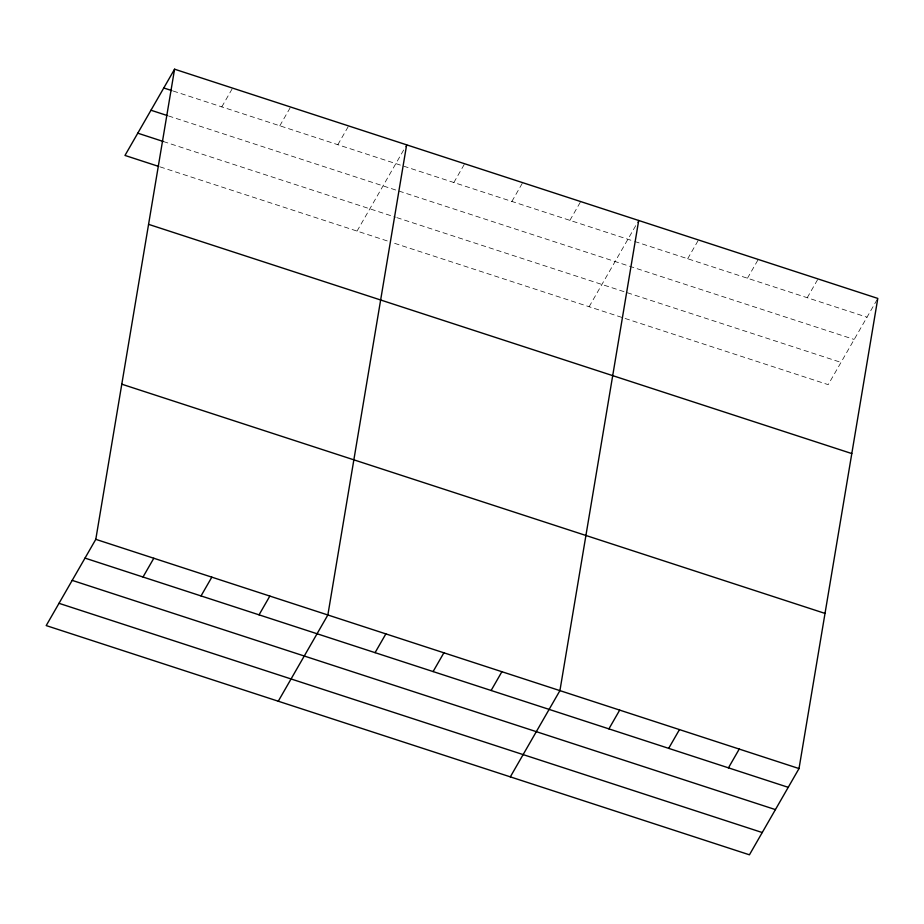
<?xml version="1.0" encoding="UTF-8"?>
<svg xmlns="http://www.w3.org/2000/svg" width="924" height="924" viewBox="0 0 924 924"><rect width="100%" height="100%" fill="white"/><g stroke="black" fill="none" stroke-linecap="round" stroke-linejoin="round"><path stroke-width="0.69" stroke-dasharray="4.62 3.46" d="M221.795 106.884L232.582 88.115M279.81 125.791L290.61 107.022M337.826 144.71L348.625 125.93M357.045 231.081L405.913 146.096M453.857 182.525L464.657 163.756M511.873 201.432L522.672 182.663M569.889 220.351L580.688 201.571M589.108 306.733L637.987 221.737M687.687 258.743L698.475 239.974M747.458 278.228L758.246 259.459M807.23 297.713L818.029 278.933M877.084 299.676L828.204 384.661L392.123 242.515M173.227 91.049L633.344 241.025M634.696 241.476L867.001 317.198M168.514 115.95L854.203 339.454M163.421 141.534L395.484 217.175M396.835 217.614L841.013 362.393M160.06 166.874L390.771 242.076"/><path stroke-width="1.39" d="M95.796 539.339L174.567 69.196L877.8 298.417L799.017 768.56L749.433 854.804L46.2 625.583L95.796 539.339L799.017 768.56M406.641 144.849L327.858 614.98L278.263 701.224M638.703 220.49L559.921 690.621L510.325 776.865M174.567 69.196L124.983 155.44L158.709 166.435M143.012 577.015L153.811 558.246M201.028 595.934L211.827 577.154M259.043 614.841L269.843 596.072M375.075 652.656L385.874 633.887M433.09 671.575L443.89 652.806M491.118 690.482L501.905 671.713M608.904 728.874L619.692 710.106M668.676 748.359L679.475 729.59M728.447 767.844L739.246 749.075M163.779 87.976L171.876 90.61M150.97 110.233L167.163 115.512M137.78 133.183L163.421 141.534M148.579 224.347L851.801 453.568M121.783 384.188L825.016 613.409M84.996 558.108L788.23 787.329M72.199 580.376L775.421 809.597M58.997 603.314L762.231 832.536"/></g></svg>
